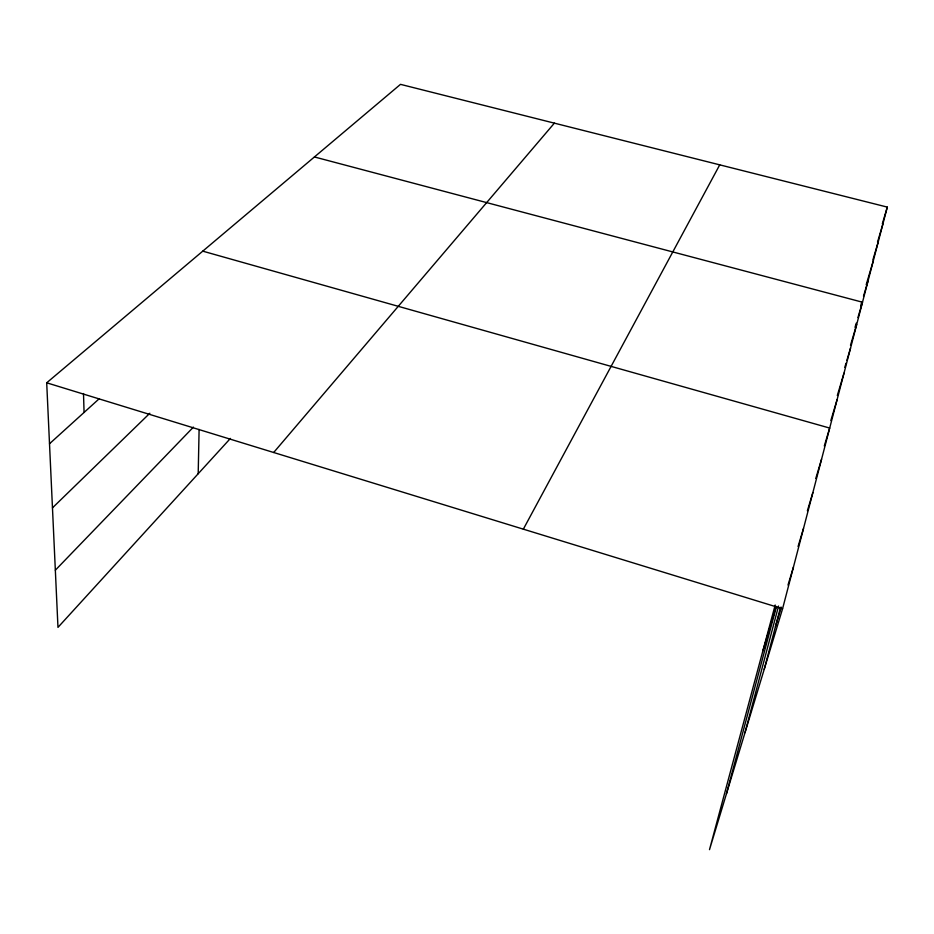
<?xml version="1.0" encoding="UTF-8"?>
<svg xmlns="http://www.w3.org/2000/svg" width="934" height="934" viewBox="0 0 934 934"><rect width="100%" height="100%" fill="white"/><g stroke="black" fill="none" stroke-linecap="round" stroke-linejoin="round"><path stroke-width="1.4" d="M198.195 473.725L199.105 429.453M775.185 605.01L709.501 849.648L782.575 608.77L887.3 207.103L400.499 84.352L46.7 382.8L57.978 627.368L230.418 438.42M764.21 669.304L780.497 607.357M745.005 732.618L778.559 606.049M726.442 793.818L776.458 606.458M882.338 223.833L887.3 207.103M877.528 242.116L882.84 224.218M872.893 259.909L878.147 242.221M866.203 284.718L873.208 261.158M860.658 305.815L861.872 301.705M863.506 296.218L868.001 281.134M855.019 327.355L856.256 323.164M857.926 317.572L862.502 302.219L314.431 156.959M850.5 345.265L856.688 324.507M844.803 367.319L846.029 363.198M846.846 360.454L850.535 348.113M837.319 395.502L844.009 373.145M830.84 420.557L837.074 399.752M762.938 650.624L776.131 606.633M824.313 445.985L829.684 428.064L202.76 251.153M815.791 478.418L821.558 459.224M807.385 510.77L812.86 492.615M798.056 546.53L803.509 528.469M775.454 626.516L781.314 607.17M788.004 585.046L793.445 567.078M523.344 529.158L719.74 164.851M273.685 452.5L554.376 123.148M55.34 570.195L193.408 427.118M52.467 507.863L149.837 413.248M49.514 443.755L99.144 398.795M46.7 382.8L782.575 608.77M83.5 393.529L84.072 412.443"/></g></svg>
